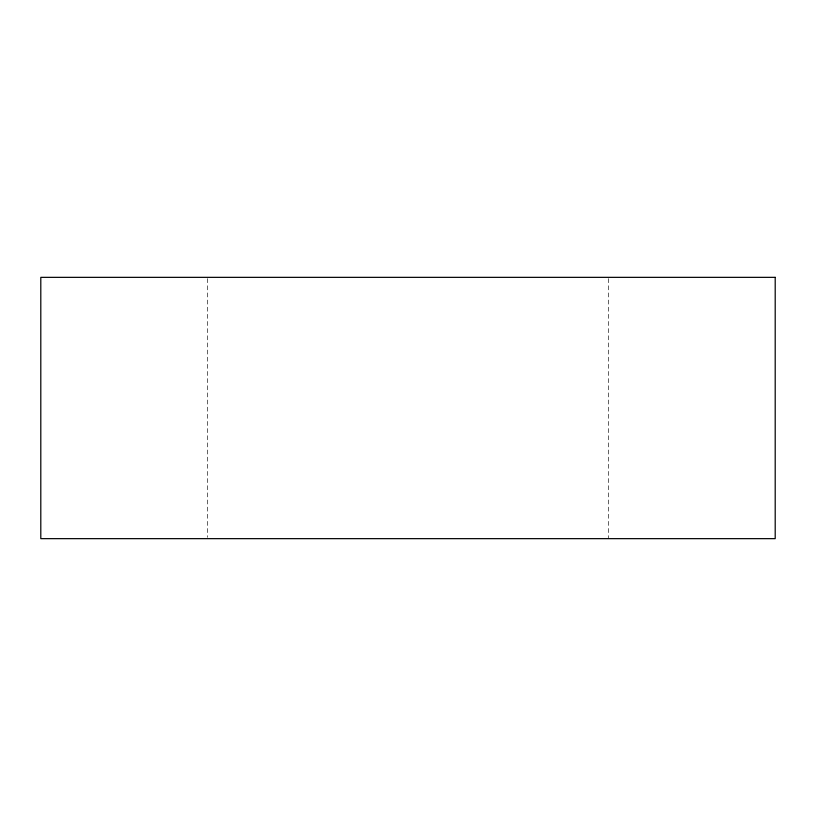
<?xml version="1.0" encoding="UTF-8"?>
<svg xmlns="http://www.w3.org/2000/svg" width="816" height="816" viewBox="0 0 816 816"><rect width="100%" height="100%" fill="white"/><g stroke="black" fill="none" stroke-linecap="round" stroke-linejoin="round"><path stroke-width="0.61" stroke-dasharray="4.08 3.06" d="M608.471 278.623L608.471 538.652M207.529 278.623L207.529 537.377"/><path stroke-width="1.22" d="M775.2 277.348L40.8 277.348L40.8 538.652L775.2 538.652L775.2 277.348"/></g></svg>
